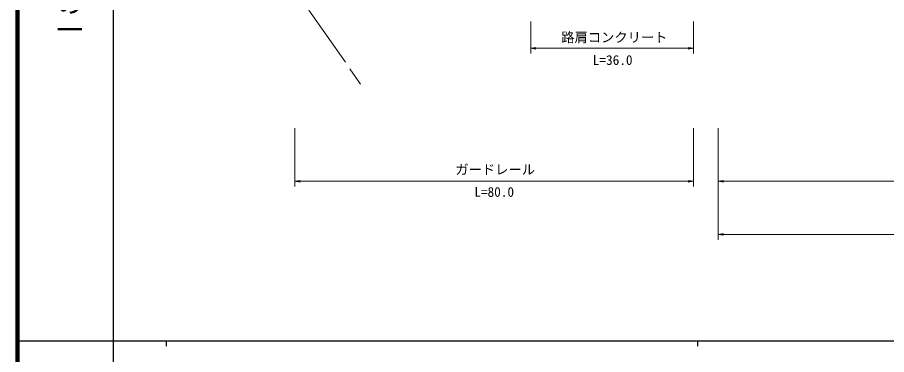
# Model space of a CAD drawing. Units: millimetres at full size, sheet at 1:1000; details may follow other scales. Extents: x 40000 to 680000, y 20000 to 380000.
# Drawn here: x 40000 to 203627, y 202409 to 265794 of the extents above; entities that cross this region are included whole.
import ezdxf
from ezdxf.enums import TextEntityAlignment as Align

# ---------------------------------------------------------------- set-up
doc = ezdxf.new("R2010")
doc.units = ezdxf.units.MM
doc.header["$LTSCALE"] = 1000
doc.linetypes.add('CHAIN', pattern=[18.5, 12, -1.5, 3.5, -1.5])
for name, color, linetype, lineweight in [('M-BMK', 2, 'CHAIN', 13), ('M-STR-HTXT', 7, 'Continuous', 13), ('M-TTL', 2, 'Continuous', 140), ('M-TTL-BAND', 7, 'Continuous', 25)]:
    doc.layers.add(name, color=color, linetype=linetype, lineweight=lineweight)
doc.styles.add('@ＭＳ ゴシック', font='')
doc.styles.add('ＭＳ ゴシック', font='')
doc.styles.get('@ＭＳ ゴシック').set_extended_font_data('@MS Gothic')
doc.styles.get('ＭＳ ゴシック').set_extended_font_data('MS Gothic')

# ---------------------------------------------------------------- blocks, each defined once
blk = doc.blocks.new('open_arrow')
at = {"color": 0, "linetype": 'Continuous', "lineweight": -2}
blk.add_lwpolyline([(7.5, 1.25), (0, 0), (7.5, -1.25)], dxfattribs=at)

msp = doc.modelspace()

# ---------------------------------------------------------------- linework, layer by layer
at = {"layer": 'M-BMK'}
msp.add_line((84192, 282309), (105179, 252478), dxfattribs=at)
at = {"layer": 'M-STR-HTXT'}
for p, q in [((136624, 265000), (136624, 259000)), ((167283, 265000), (167283, 259000)), ((136624, 260000), (167283, 260000)), ((92222, 245000), (92222, 234000)), ((167283, 245000), (167283, 234000)), ((171923, 245000), (171923, 224000)), ((92222, 235000), (167283, 235000)), ((171923, 235000), (279448, 235000)), ((171923, 225000), (279448, 225000))]:
    msp.add_line(p, q, dxfattribs=at)
at = {"layer": 'M-TTL'}
msp.add_line((40000, 380000), (40000, 20000), dxfattribs=at)
at = {"layer": 'M-TTL-BAND'}
for p, q in [((58000, 370000), (58000, 20000)), ((40000, 205000), (579000, 205000)), ((68000, 205000), (68000, 204000)), ((168000, 205000), (168000, 204000))]:
    msp.add_line(p, q, dxfattribs=at)

# ---------------------------------------------------------------- block references
at = {"layer": 'M-STR-HTXT', "xscale": 133, "yscale": 133}
for p in [(136624, 260000), (92222, 235000), (171923, 235000), (171923, 225000)]:
    msp.add_blockref('open_arrow', p, dxfattribs=at)
at = {"layer": 'M-STR-HTXT', "xscale": 133, "yscale": 133, "rotation": 180}
for p in [(167283, 260000), (167283, 235000)]:
    msp.add_blockref('open_arrow', p, dxfattribs=at)

# ---------------------------------------------------------------- texts
at = {"layer": 'M-STR-HTXT', "style": 'ＭＳ ゴシック'}
for s, p in [('路肩コンクリート', (152383, 262048)), ('ガードレール', (129947, 237202))]:
    msp.add_text(s, height=1833, dxfattribs=at).set_placement(p, align=Align.MIDDLE_CENTER)
for s, p in [('L=36.0', (152061, 256316)), ('L=80.0', (129754, 231519))]:
    msp.add_text(s, height=1833, dxfattribs=at).set_placement(p, align=Align.BOTTOM_CENTER)
at = {"layer": 'M-TTL-BAND', "style": '@ＭＳ ゴシック'}
msp.add_text('縮尺千分の一', height=3666, rotation=270, dxfattribs=at).set_placement((49777, 261030), align=Align.MIDDLE_RIGHT)

doc.saveas('drawing.dxf')
